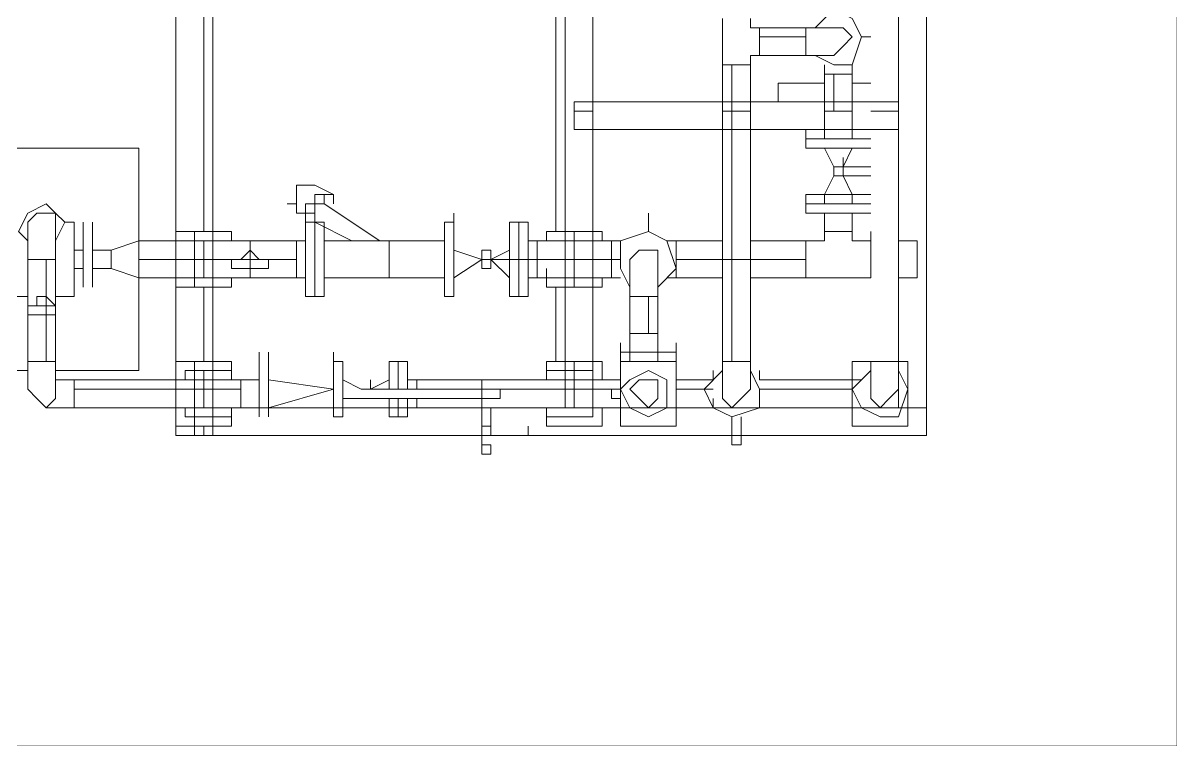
# Model space of a CAD drawing. Header units: inches. Extents: x -1128 to 651, y 96 to 845.
# Drawn here: x -1089.181 to -1085.644, y 717.567 to 719.782 of the extents above; entities that cross this region are included whole.
import ezdxf

# ---------------------------------------------------------------- set-up
doc = ezdxf.new("R2010")
doc.units = ezdxf.units.IN
doc.header["$MEASUREMENT"] = 0
doc.layers.add('Equipment', color=7, linetype='Continuous', lineweight=0)
doc.layers.add('Layout', color=6, linetype='Continuous', lineweight=18)

msp = doc.modelspace()

# ---------------------------------------------------------------- linework, layer by layer
at = {"layer": 'Equipment', "color": 0}
for points in [[(-1088.712, 720.9609), (-1088.712, 718.5185)], [(-1088.5985, 718.5185), (-1088.5985, 720.9609), (-1088.712, 720.9609)], [(-1086.4969, 718.6037), (-1086.4117, 718.6037), (-1086.4117, 720.9609)], [(-1086.4969, 718.6037), (-1086.4969, 720.9609), (-1086.4117, 720.9609)], [(-1087.4341, 718.6037), (-1087.5192, 718.6037), (-1087.5192, 720.9042), (-1087.4341, 720.9042), (-1087.4341, 718.6037)], [(-1088.712, 720.3078), (-1088.712, 719.1434)], [(-1088.6269, 720.3078), (-1088.6269, 719.1434)], [(-1087.5477, 720.3078), (-1087.5477, 719.1434)], [(-1087.4341, 720.3078), (-1087.4341, 719.1434)], [(-1086.4117, 720.1942), (-1086.4117, 719.3421)], [(-1086.4969, 719.8534), (-1086.4969, 719.5978)], [(-1086.6105, 719.7398), (-1086.6389, 719.7965), (-1086.6956, 719.8249), (-1086.7525, 719.7681)], [(-1087.0365, 719.6545), (-1087.0365, 719.7965)], [(-1086.9513, 719.7965), (-1086.9513, 719.7681), (-1086.9228, 719.7681)], [(-1086.9228, 719.6829), (-1086.9228, 719.7681)], [(-1086.9228, 719.6829), (-1086.9228, 719.7681), (-1086.7809, 719.7681)], [(-1086.7809, 719.7681), (-1086.7809, 719.6829)], [(-1086.7809, 719.7681), (-1086.7809, 719.6829), (-1086.6956, 719.6829)], [(-1086.7809, 719.7681), (-1086.6956, 719.7681)], [(-1086.6956, 719.6829), (-1086.6672, 719.7113), (-1086.6389, 719.7398), (-1086.6672, 719.7681), (-1086.6956, 719.7681)], [(-1086.6389, 719.7398), (-1086.6672, 719.7681), (-1086.6956, 719.7681)], [(-1086.7809, 719.7398), (-1086.9228, 719.7398)], [(-1086.7525, 719.6829), (-1086.6956, 719.6545), (-1086.6389, 719.6545), (-1086.6105, 719.7398)], [(-1086.6956, 719.6829), (-1086.6672, 719.7113), (-1086.6389, 719.7398)], [(-1086.9513, 719.6545), (-1086.9513, 719.6829)], [(-1086.9513, 719.6829), (-1086.9228, 719.6829)], [(-1086.9228, 719.6829), (-1086.7809, 719.6829)], [(-1086.9513, 719.6545), (-1087.0365, 719.6545)], [(-1086.9513, 719.6545), (-1087.0365, 719.6545), (-1087.0365, 718.7457)], [(-1087.0081, 719.6545), (-1087.0081, 718.7457)], [(-1086.9513, 718.7457), (-1086.9513, 719.6545)], [(-1086.7241, 719.6262), (-1086.7241, 719.6545)], [(-1086.7241, 719.6262), (-1086.6389, 719.6262)], [(-1086.6389, 719.5126), (-1086.7241, 719.5126), (-1086.7241, 719.6262)], [(-1086.7241, 719.6262), (-1086.6389, 719.6262)], [(-1086.6956, 719.6262), (-1086.6956, 719.5126)], [(-1086.6389, 719.6262), (-1086.6389, 719.6545)], [(-1086.6389, 719.5126), (-1086.6389, 719.6262)], [(-1086.4969, 719.5978), (-1086.4969, 719.6262)], [(-1086.7241, 719.5409), (-1086.8661, 719.5409), (-1086.8661, 719.5978)], [(-1086.8661, 719.5978), (-1086.7241, 719.5978)], [(-1086.6389, 719.5978), (-1086.582, 719.5978)], [(-1086.4969, 719.5978), (-1086.4969, 719.5409)], [(-1086.4969, 719.5978), (-1086.4969, 719.5409)], [(-1086.4969, 719.5409), (-1086.4969, 719.5693)], [(-1087.4909, 719.4557), (-1086.4969, 719.4557), (-1086.4969, 719.5409)], [(-1087.4909, 719.4557), (-1087.4909, 719.5409), (-1086.4969, 719.5409)], [(-1087.4909, 719.5409), (-1087.0365, 719.5409)], [(-1087.4909, 719.4557), (-1087.4909, 719.5409)], [(-1086.9513, 719.5409), (-1086.8661, 719.5409)], [(-1086.582, 719.5409), (-1086.6389, 719.5409)], [(-1086.4969, 719.5409), (-1086.4969, 719.3421)], [(-1086.4969, 719.4557), (-1086.4969, 719.5409)], [(-1087.4909, 719.5126), (-1087.4341, 719.5126)], [(-1087.0365, 719.5126), (-1086.9513, 719.5126)], [(-1086.7241, 719.5126), (-1086.6389, 719.5126)], [(-1086.6389, 719.5126), (-1086.7241, 719.5126)], [(-1086.7241, 719.5126), (-1086.7241, 719.4557)], [(-1086.6389, 719.5126), (-1086.6389, 719.4557)], [(-1086.582, 719.5126), (-1086.4969, 719.5126)], [(-1087.4909, 719.4557), (-1087.0365, 719.4557)], [(-1086.9513, 719.4557), (-1086.7241, 719.4557)], [(-1086.582, 719.4557), (-1086.7809, 719.4557)], [(-1086.7809, 719.4557), (-1086.7809, 719.4273)], [(-1086.7241, 719.4273), (-1086.7241, 719.4557)], [(-1086.6389, 719.4557), (-1086.582, 719.4557)], [(-1086.6389, 719.4273), (-1086.6389, 719.4557)], [(-1086.7809, 719.4273), (-1086.582, 719.4273)], [(-1086.7809, 719.3989), (-1086.7809, 719.4273)], [(-1086.582, 719.4273), (-1086.7809, 719.4273)], [(-1086.6389, 719.4273), (-1086.7241, 719.4273)], [(-1088.8256, 719.3989), (-1088.8256, 719.1149)], [(-1088.8256, 719.3989), (-1088.8256, 719.1149)], [(-1086.7809, 719.3989), (-1086.582, 719.3989)], [(-1086.6956, 719.3421), (-1086.7241, 719.3989)], [(-1086.6672, 719.3421), (-1086.6389, 719.3989)], [(-1086.6956, 719.3137), (-1086.6956, 719.3421)], [(-1086.6956, 719.3421), (-1086.6956, 719.3137)], [(-1086.582, 719.3421), (-1086.6956, 719.3421)], [(-1086.6672, 719.3421), (-1086.6672, 719.3706)], [(-1086.6672, 719.3137), (-1086.6672, 719.3421)], [(-1086.4969, 719.3421), (-1086.4969, 719.3137)], [(-1086.6956, 719.3137), (-1086.7241, 719.257)], [(-1086.582, 719.3137), (-1086.6956, 719.3137)], [(-1086.6672, 719.3137), (-1086.6389, 719.257)], [(-1086.4969, 719.3137), (-1086.4969, 719.1717)], [(-1086.4117, 719.3137), (-1086.4117, 719.1149)], [(-1088.2292, 719.257), (-1088.2861, 719.2853)], [(-1088.2292, 719.2285), (-1088.2292, 719.257), (-1088.2577, 719.257), (-1088.2577, 719.2285), (-1088.2861, 719.2285), (-1088.2861, 719.2001), (-1088.3145, 719.2001), (-1088.3145, 719.1717), (-1088.2861, 719.1717), (-1088.2577, 719.1717)], [(-1088.2577, 719.257), (-1088.2861, 719.257), (-1088.2861, 719.2285), (-1088.3145, 719.2285), (-1088.3145, 719.2001), (-1088.3145, 719.1717)], [(-1088.2292, 719.257), (-1088.2577, 719.257)], [(-1088.2577, 719.257), (-1088.2292, 719.257)], [(-1086.582, 719.257), (-1086.7809, 719.257)], [(-1086.7809, 719.257), (-1086.7809, 719.2285)], [(-1086.7241, 719.2285), (-1086.7241, 719.257)], [(-1086.6389, 719.2285), (-1086.6389, 719.257)], [(-1089.0528, 719.1717), (-1089.0813, 719.2001), (-1089.1097, 719.2285), (-1089.1665, 719.2001), (-1089.1949, 719.1434), (-1089.1665, 719.1149)], [(-1089.0813, 719.1717), (-1089.0813, 719.2001), (-1089.1097, 719.2001), (-1089.1381, 719.2001), (-1089.1665, 719.1717)], [(-1089.0813, 719.1717), (-1089.0813, 719.2001), (-1089.1097, 719.2001), (-1089.1381, 719.2001), (-1089.1665, 719.1717)], [(-1088.3145, 719.2001), (-1088.3428, 719.2001)], [(-1088.2577, 719.2285), (-1088.2861, 719.2285), (-1088.2861, 719.2001), (-1088.2861, 719.1717)], [(-1088.2577, 719.2285), (-1088.0872, 719.1149)], [(-1087.86, 719.1717), (-1087.86, 719.2001)], [(-1086.7809, 719.2285), (-1086.582, 719.2285)], [(-1086.7809, 719.2001), (-1086.7809, 719.2285)], [(-1086.582, 719.2285), (-1086.7809, 719.2285)], [(-1086.7809, 719.2001), (-1086.582, 719.2001)], [(-1086.6389, 719.2285), (-1086.7241, 719.2285)], [(-1086.7241, 719.1434), (-1086.7241, 719.2001)], [(-1086.6389, 719.1434), (-1086.6389, 719.2001)], [(-1086.4969, 719.1717), (-1086.4969, 719.2001)], [(-1089.1665, 719.0581), (-1089.0813, 719.0581), (-1089.0813, 719.1717)], [(-1089.1665, 719.0581), (-1089.1665, 719.1717)], [(-1089.0813, 719.1149), (-1089.0528, 719.1717)], [(-1089.0245, 719.1717), (-1089.0528, 719.1717)], [(-1088.9961, 719.1434), (-1088.9961, 719.1717)], [(-1088.9677, 719.1434), (-1088.9677, 719.1717)], [(-1088.3145, 719.1717), (-1088.2861, 719.1717)], [(-1088.3145, 719.1717), (-1088.2861, 719.1717)], [(-1088.3145, 718.9445), (-1088.3145, 719.1717)], [(-1088.2861, 719.1717), (-1088.2861, 718.9445)], [(-1088.2577, 719.1717), (-1088.2861, 719.1717)], [(-1088.2861, 719.1717), (-1088.1725, 719.1149)], [(-1088.2861, 718.9445), (-1088.2861, 719.1717)], [(-1088.2577, 719.1717), (-1088.2577, 718.9445)], [(-1087.8884, 718.9445), (-1087.8884, 719.1717)], [(-1087.8884, 719.1717), (-1087.86, 719.1717)], [(-1087.86, 718.9445), (-1087.86, 719.1717)], [(-1087.86, 718.9445), (-1087.86, 719.1717)], [(-1087.86, 718.9445), (-1087.86, 719.1717)], [(-1087.6897, 719.1717), (-1087.6897, 718.9445)], [(-1087.6897, 719.1717), (-1087.6613, 719.1717)], [(-1087.6613, 718.9445), (-1087.6613, 719.1717)], [(-1087.6328, 719.1717), (-1087.6613, 719.1717)], [(-1087.6613, 719.1717), (-1087.6613, 718.9445)], [(-1087.6328, 718.9445), (-1087.6328, 719.1717)], [(-1086.4969, 719.1717), (-1086.4969, 718.9445)], [(-1086.4969, 718.9445), (-1086.4969, 719.1717)], [(-1088.9961, 719.1434), (-1088.9961, 718.9729)], [(-1088.9961, 719.1434), (-1088.9961, 718.9729)], [(-1088.9677, 718.9729), (-1088.9677, 719.1434)], [(-1088.9677, 718.9729), (-1088.9677, 719.1434)], [(-1088.712, 719.1149), (-1088.712, 719.1434)], [(-1088.5417, 719.1434), (-1088.712, 719.1434)], [(-1088.6553, 719.1434), (-1088.6553, 718.9729)], [(-1088.5417, 719.1149), (-1088.5417, 719.1434)], [(-1087.86, 719.1149), (-1087.86, 719.1434)], [(-1087.6613, 719.1149), (-1087.6613, 719.1434)], [(-1087.5761, 719.1149), (-1087.5761, 719.1434)], [(-1087.4056, 719.1149), (-1087.4056, 719.1434), (-1087.5761, 719.1434)], [(-1087.5761, 719.1149), (-1087.5761, 719.1434)], [(-1087.4909, 719.1434), (-1087.4909, 718.9729)], [(-1087.2637, 719.1434), (-1087.3489, 719.1149), (-1087.3489, 719.0298), (-1087.3205, 718.9729)], [(-1087.2353, 718.9729), (-1087.1784, 719.0298), (-1087.2069, 719.1149), (-1087.2637, 719.1434)], [(-1086.7809, 719.1149), (-1086.7241, 719.1149), (-1086.7241, 719.1434)], [(-1086.7241, 719.1434), (-1086.6389, 719.1434)], [(-1086.6389, 719.1434), (-1086.7241, 719.1434)], [(-1086.6389, 719.1149), (-1086.6389, 719.1434)], [(-1086.582, 719.1149), (-1086.582, 719.1434)], [(-1088.9109, 719.0865), (-1088.8256, 719.1149)], [(-1088.8256, 719.1149), (-1088.8256, 719.0013)], [(-1088.4849, 719.1149), (-1088.8256, 719.1149)], [(-1088.8256, 719.0013), (-1088.8256, 719.1149)], [(-1088.4849, 719.1149), (-1088.4849, 719.0013)], [(-1088.3428, 719.1149), (-1088.3428, 719.0013), (-1088.4849, 719.0013)], [(-1088.3428, 719.1149), (-1088.4849, 719.1149)], [(-1088.3428, 719.1149), (-1088.3145, 719.1149)], [(-1088.3428, 719.0013), (-1088.3428, 719.1149)], [(-1088.0589, 719.1149), (-1088.2577, 719.1149)], [(-1088.0589, 719.1149), (-1088.0589, 719.0013)], [(-1088.0589, 719.0013), (-1088.0589, 719.1149)], [(-1088.0589, 719.1149), (-1087.8884, 719.1149)], [(-1087.86, 719.1149), (-1087.86, 719.0013)], [(-1087.6613, 719.1149), (-1087.6613, 719.0013)], [(-1087.6045, 719.1149), (-1087.6328, 719.1149)], [(-1087.6045, 719.0013), (-1087.6045, 719.1149)], [(-1087.3772, 719.0581), (-1087.6045, 719.0581), (-1087.6045, 719.1149)], [(-1087.3772, 719.1149), (-1087.3772, 719.0013), (-1087.6045, 719.0013)], [(-1087.3772, 719.1149), (-1087.6045, 719.1149)], [(-1087.4341, 719.1149), (-1087.5761, 719.1149)], [(-1087.3772, 719.0013), (-1087.3772, 719.1149)], [(-1087.3489, 719.1149), (-1087.3772, 719.1149)], [(-1087.1784, 719.1149), (-1087.2069, 719.1149)], [(-1087.1784, 719.0581), (-1086.7809, 719.0581), (-1086.7809, 719.1149)], [(-1087.1784, 719.1149), (-1087.1784, 719.0013)], [(-1087.0365, 719.1149), (-1087.1784, 719.1149)], [(-1087.1784, 719.0013), (-1087.1784, 719.1149)], [(-1086.7809, 719.1149), (-1086.9513, 719.1149)], [(-1086.7809, 719.1149), (-1086.7809, 719.0013)], [(-1086.582, 719.1149), (-1086.6389, 719.1149)], [(-1086.582, 719.1149), (-1086.582, 719.0013)], [(-1086.582, 719.1149), (-1086.582, 719.0013)], [(-1086.44, 719.1149), (-1086.4969, 719.1149)], [(-1086.44, 719.0013), (-1086.44, 719.1149)], [(-1086.44, 719.1149), (-1086.44, 719.0013)], [(-1089.1665, 718.9162), (-1089.1665, 719.0581)], [(-1089.1665, 719.0581), (-1089.0813, 719.0581)], [(-1089.1097, 719.0581), (-1089.1097, 718.9162)], [(-1089.0813, 718.9162), (-1089.0813, 719.0581)], [(-1089.0245, 719.0865), (-1088.9961, 719.0865)], [(-1088.9109, 719.0865), (-1088.9677, 719.0865)], [(-1088.9109, 719.0298), (-1088.9109, 719.0865)], [(-1088.9109, 719.0865), (-1088.9109, 719.0298), (-1088.8256, 719.0013)], [(-1088.8256, 719.0581), (-1088.3428, 719.0581)], [(-1088.4281, 719.0581), (-1088.5417, 719.0581)], [(-1088.5417, 719.0581), (-1088.5417, 719.0298)], [(-1088.4565, 719.0581), (-1088.4849, 719.0865), (-1088.5133, 719.0581)], [(-1088.4849, 719.0581), (-1088.4849, 719.0865), (-1088.5133, 719.0581)], [(-1088.4281, 719.0581), (-1088.4281, 719.0298)], [(-1087.7749, 719.0581), (-1087.86, 719.0865)], [(-1087.7749, 719.0581), (-1087.86, 719.0013)], [(-1087.7749, 719.0581), (-1087.7749, 719.0298), (-1087.7465, 719.0298), (-1087.7465, 719.0865), (-1087.7749, 719.0865), (-1087.7749, 719.0581)], [(-1087.7465, 719.0581), (-1087.6897, 719.0865)], [(-1087.7465, 719.0581), (-1087.6897, 719.0013)], [(-1087.6045, 719.0013), (-1087.6045, 719.0581)], [(-1087.2353, 719.0581), (-1087.2353, 719.0865), (-1087.2637, 719.0865), (-1087.292, 719.0865), (-1087.3205, 719.0581)], [(-1087.2353, 719.0581), (-1087.2353, 719.0865), (-1087.2637, 719.0865), (-1087.292, 719.0865), (-1087.3205, 719.0581)], [(-1087.3205, 718.9445), (-1087.2353, 718.9445), (-1087.2353, 719.0581)], [(-1087.3205, 718.9445), (-1087.3205, 719.0581)], [(-1086.7809, 719.0013), (-1086.7809, 719.0581)], [(-1089.0245, 719.0298), (-1088.9961, 719.0298)], [(-1088.9109, 719.0298), (-1088.9677, 719.0298)], [(-1088.6269, 719.0013), (-1088.6269, 719.0298)], [(-1088.4281, 719.0298), (-1088.5417, 719.0298)], [(-1088.5133, 719.0298), (-1088.4565, 719.0298)], [(-1088.5133, 719.0298), (-1088.4849, 719.0298)], [(-1087.6613, 719.0013), (-1087.6613, 719.0298)], [(-1087.5761, 719.0013), (-1087.5761, 719.0298)], [(-1087.4341, 719.0013), (-1087.4341, 719.0298)], [(-1086.582, 719.0013), (-1086.582, 719.0298)], [(-1088.9961, 718.9729), (-1088.9961, 719.0013)], [(-1088.9677, 718.9729), (-1088.9677, 719.0013)], [(-1088.4849, 719.0013), (-1088.8256, 719.0013)], [(-1088.8256, 719.0013), (-1088.8256, 718.7173)], [(-1088.8256, 719.0013), (-1088.8256, 718.7173)], [(-1088.712, 718.9729), (-1088.712, 719.0013)], [(-1088.5417, 718.9729), (-1088.5417, 719.0013)], [(-1088.3428, 719.0013), (-1088.3145, 719.0013)], [(-1088.0589, 719.0013), (-1088.2577, 719.0013)], [(-1088.0589, 719.0013), (-1087.8884, 719.0013)], [(-1087.6045, 719.0013), (-1087.6328, 719.0013)], [(-1087.4341, 719.0013), (-1087.5761, 719.0013)], [(-1087.5761, 718.9729), (-1087.5761, 719.0013)], [(-1087.4056, 718.9729), (-1087.4056, 719.0013)], [(-1087.3489, 719.0013), (-1087.3772, 719.0013)], [(-1087.1784, 719.0013), (-1087.2069, 719.0013)], [(-1087.0365, 719.0013), (-1087.1784, 719.0013)], [(-1086.7809, 719.0013), (-1086.9513, 719.0013)], [(-1086.582, 719.0013), (-1086.7809, 719.0013)], [(-1086.44, 719.0013), (-1086.4969, 719.0013)], [(-1086.4117, 719.0013), (-1086.4117, 718.6037)], [(-1088.712, 718.9729), (-1088.712, 718.7457)], [(-1088.5417, 718.9729), (-1088.712, 718.9729)], [(-1088.6269, 718.9729), (-1088.6269, 718.7457)], [(-1087.86, 718.9445), (-1087.86, 718.9729)], [(-1087.4056, 718.9729), (-1087.5761, 718.9729)], [(-1087.5477, 718.9729), (-1087.5477, 718.7457)], [(-1087.4341, 718.9729), (-1087.4341, 718.7457)], [(-1086.4969, 718.9445), (-1086.4969, 718.9729)], [(-1089.1665, 718.9445), (-1089.7628, 718.9445)], [(-1089.1665, 718.9162), (-1089.0813, 718.9162)], [(-1089.0813, 718.9162), (-1089.1665, 718.9162)], [(-1089.1665, 718.9162), (-1089.1665, 718.8878)], [(-1089.0813, 718.9162), (-1089.1097, 718.9445), (-1089.1381, 718.9445), (-1089.1381, 718.9162)], [(-1089.1097, 718.9162), (-1089.1381, 718.9162)], [(-1089.1097, 718.9162), (-1089.1097, 718.7457)], [(-1089.0245, 718.9445), (-1089.0813, 718.9445)], [(-1089.0813, 718.9162), (-1089.0813, 718.8878)], [(-1088.3145, 718.9445), (-1088.2861, 718.9445)], [(-1088.2577, 718.9445), (-1088.2861, 718.9445)], [(-1087.8884, 718.9445), (-1087.86, 718.9445)], [(-1087.6897, 718.9445), (-1087.6613, 718.9445)], [(-1087.6328, 718.9445), (-1087.6613, 718.9445)], [(-1087.2353, 718.9445), (-1087.3205, 718.9445), (-1087.3205, 718.8309)], [(-1087.2637, 718.9445), (-1087.2637, 718.8309)], [(-1087.2353, 718.8309), (-1087.2353, 718.9445)], [(-1086.4969, 718.9445), (-1086.4969, 718.7457)], [(-1089.1665, 718.7457), (-1089.1665, 718.8878)], [(-1089.0813, 718.8878), (-1089.1665, 718.8878)], [(-1089.1381, 718.8878), (-1089.1097, 718.8878)], [(-1089.1381, 718.8878), (-1089.1097, 718.8878)], [(-1089.1097, 718.8878), (-1089.0813, 718.8878)], [(-1089.0813, 718.7457), (-1089.0813, 718.8878)], [(-1087.3205, 718.8309), (-1087.2353, 718.8309)], [(-1087.2353, 718.8309), (-1087.3205, 718.8309)], [(-1087.3205, 718.8309), (-1087.3205, 718.7742)], [(-1087.2353, 718.8309), (-1087.2353, 718.7742)], [(-1088.4565, 718.7457), (-1088.4565, 718.7742)], [(-1088.4281, 718.7457), (-1088.4281, 718.7742)], [(-1088.2292, 718.7457), (-1088.2292, 718.7742)], [(-1087.3489, 718.7742), (-1087.3489, 718.8026)], [(-1087.1784, 718.7742), (-1087.3489, 718.7742)], [(-1087.1784, 718.7742), (-1087.3489, 718.7742)], [(-1087.3489, 718.7742), (-1087.1784, 718.7742)], [(-1087.3489, 718.7457), (-1087.3489, 718.7742)], [(-1087.3205, 718.7457), (-1087.3205, 718.7742)], [(-1087.2353, 718.7457), (-1087.2353, 718.7742)], [(-1087.1784, 718.7742), (-1087.1784, 718.8026)], [(-1087.1784, 718.7457), (-1087.1784, 718.7742)], [(-1089.0813, 718.7457), (-1089.1665, 718.7457), (-1089.1665, 718.6606)], [(-1089.1665, 718.7457), (-1089.0813, 718.7457)], [(-1089.0813, 718.7457), (-1089.0813, 718.6606)], [(-1088.5417, 718.7457), (-1088.712, 718.7457)], [(-1088.712, 718.6889), (-1088.712, 718.7457)], [(-1088.6553, 718.7457), (-1088.6553, 718.5185)], [(-1088.5417, 718.6889), (-1088.5417, 718.7457)], [(-1088.4565, 718.7457), (-1088.4565, 718.5753)], [(-1088.4565, 718.7457), (-1088.4565, 718.5753)], [(-1088.4281, 718.5753), (-1088.4281, 718.7457)], [(-1088.4281, 718.5753), (-1088.4281, 718.7457)], [(-1088.2292, 718.7457), (-1088.2292, 718.5753)], [(-1088.2292, 718.7457), (-1088.2292, 718.5753)], [(-1088.2292, 718.5753), (-1088.2292, 718.7457)], [(-1088.2009, 718.7457), (-1088.2292, 718.7457)], [(-1088.2009, 718.5753), (-1088.2009, 718.7457)], [(-1088.0589, 718.6606), (-1088.0589, 718.7457)], [(-1088.0589, 718.7457), (-1088.0305, 718.7457)], [(-1088.002, 718.7457), (-1088.0305, 718.7457)], [(-1088.0305, 718.7457), (-1088.0305, 718.6606)], [(-1088.0305, 718.6606), (-1088.0305, 718.7457)], [(-1088.002, 718.7457), (-1088.002, 718.6606)], [(-1087.5761, 718.6889), (-1087.5761, 718.7457), (-1087.4056, 718.7457)], [(-1087.4909, 718.7457), (-1087.4909, 718.6037)], [(-1087.4056, 718.6889), (-1087.4056, 718.7457)], [(-1087.1784, 718.7457), (-1087.3489, 718.7457), (-1087.3489, 718.547)], [(-1087.3489, 718.7457), (-1087.1784, 718.7457)], [(-1087.1784, 718.7457), (-1087.1784, 718.547)], [(-1086.9513, 718.7457), (-1087.0365, 718.7457)], [(-1087.0365, 718.6606), (-1087.0365, 718.6321), (-1087.0081, 718.6037), (-1086.9797, 718.6321), (-1086.9513, 718.6606), (-1086.9513, 718.7457)], [(-1087.0365, 718.6606), (-1087.0365, 718.7457)], [(-1087.0365, 718.7457), (-1086.9513, 718.7457)], [(-1086.582, 718.7457), (-1086.6389, 718.7457)], [(-1086.6389, 718.547), (-1086.4684, 718.547), (-1086.4684, 718.7457)], [(-1086.6389, 718.6889), (-1086.6389, 718.7457)], [(-1086.582, 718.7457), (-1086.4969, 718.7457)], [(-1086.4969, 718.7457), (-1086.582, 718.7457), (-1086.582, 718.6606)], [(-1086.4969, 718.7457), (-1086.4969, 718.6037)], [(-1086.4684, 718.7457), (-1086.4969, 718.7457)], [(-1086.4969, 718.7457), (-1086.4969, 718.6606)], [(-1089.1665, 718.7173), (-1090.4728, 718.7173)], [(-1089.1665, 718.7173), (-1090.4728, 718.7173)], [(-1088.8256, 718.7173), (-1089.0813, 718.7173)], [(-1088.8256, 718.7173), (-1089.0813, 718.7173)], [(-1088.6837, 718.6889), (-1088.6837, 718.7173)], [(-1088.5417, 718.7173), (-1088.6837, 718.7173)], [(-1088.6269, 718.6889), (-1088.6269, 718.7173)], [(-1088.5417, 718.6889), (-1088.5417, 718.7173)], [(-1088.2292, 718.6889), (-1088.2292, 718.7173)], [(-1088.0305, 718.6889), (-1088.0305, 718.7173)], [(-1087.4341, 718.6889), (-1087.4341, 718.7173), (-1087.5761, 718.7173)], [(-1087.5761, 718.6889), (-1087.5761, 718.7173)], [(-1087.4909, 718.6889), (-1087.4909, 718.7173)], [(-1087.2069, 718.6606), (-1087.2069, 718.6889), (-1087.2637, 718.7173), (-1087.3205, 718.6889), (-1087.3489, 718.6606), (-1087.3205, 718.6037), (-1087.2637, 718.5753), (-1087.2069, 718.6037), (-1087.2069, 718.6606)], [(-1087.0365, 718.7173), (-1087.0933, 718.6606), (-1087.0649, 718.6037), (-1087.0081, 718.5753)], [(-1087.0649, 718.6889), (-1087.0649, 718.7173)], [(-1087.0649, 718.6889), (-1087.0649, 718.7173)], [(-1087.0649, 718.6889), (-1087.0649, 718.7173)], [(-1087.0081, 718.5753), (-1086.9228, 718.6037), (-1086.9228, 718.6606), (-1086.9513, 718.7173)], [(-1086.9228, 718.6889), (-1086.9228, 718.7173)], [(-1086.9228, 718.6889), (-1086.9228, 718.7173)], [(-1086.9228, 718.6889), (-1086.9228, 718.7173)], [(-1086.582, 718.7173), (-1086.6389, 718.6606), (-1086.6105, 718.6037), (-1086.5537, 718.5753), (-1086.4969, 718.5753), (-1086.4684, 718.6606)], [(-1086.4684, 718.6606), (-1086.4969, 718.7173)], [(-1089.0245, 718.6889), (-1089.0813, 718.6889)], [(-1089.0245, 718.6037), (-1089.0245, 718.6889)], [(-1088.5133, 718.6889), (-1088.5133, 718.6037), (-1088.6269, 718.6037), (-1089.0245, 718.6037)], [(-1088.5133, 718.6889), (-1089.0245, 718.6889)], [(-1089.0245, 718.6037), (-1089.0245, 718.6889)], [(-1088.5133, 718.6889), (-1088.5133, 718.6037)], [(-1088.5133, 718.6889), (-1088.4565, 718.6889)], [(-1088.4281, 718.6037), (-1088.2292, 718.6606), (-1088.4281, 718.6889)], [(-1088.2292, 718.6889), (-1088.2292, 718.6037)], [(-1088.1441, 718.6606), (-1088.2009, 718.6889)], [(-1088.1156, 718.6606), (-1088.1156, 718.6889)], [(-1088.1156, 718.6606), (-1088.0589, 718.6889)], [(-1088.0305, 718.6606), (-1088.0305, 718.6889)], [(-1087.9737, 718.6889), (-1088.002, 718.6889)], [(-1087.9737, 718.6889), (-1087.9737, 718.6606)], [(-1087.7749, 718.6606), (-1087.9737, 718.6606), (-1087.9737, 718.6889)], [(-1087.7749, 718.6889), (-1087.7749, 718.6037), (-1087.9737, 718.6037)], [(-1087.7749, 718.6889), (-1087.9737, 718.6889)], [(-1087.3489, 718.6889), (-1087.7749, 718.6889)], [(-1087.2353, 718.6606), (-1087.2353, 718.6889), (-1087.2637, 718.6889), (-1087.292, 718.6889), (-1087.3205, 718.6606), (-1087.292, 718.6321), (-1087.2637, 718.6037), (-1087.2353, 718.6321), (-1087.2353, 718.6606)], [(-1087.0649, 718.6889), (-1087.1784, 718.6889)], [(-1086.6389, 718.6889), (-1086.6389, 718.6037), (-1086.9228, 718.6037)], [(-1086.6389, 718.6889), (-1086.9228, 718.6889)], [(-1086.6389, 718.6037), (-1086.6389, 718.6889)], [(-1086.6105, 718.6889), (-1086.6389, 718.6889)], [(-1089.1665, 718.6606), (-1089.1381, 718.6321), (-1089.1097, 718.6037), (-1089.0813, 718.6321), (-1089.0813, 718.6606)], [(-1089.1665, 718.6606), (-1089.1381, 718.6321), (-1089.1097, 718.6037), (-1089.0813, 718.6321), (-1089.0813, 718.6606)], [(-1089.0245, 718.6606), (-1088.5133, 718.6606)], [(-1088.4565, 718.6037), (-1088.4565, 718.6321)], [(-1088.4281, 718.6037), (-1088.4281, 718.6321)], [(-1088.2292, 718.6037), (-1088.2292, 718.6321)], [(-1088.1441, 718.6321), (-1088.2009, 718.6321)], [(-1088.1156, 718.6606), (-1088.1441, 718.6606)], [(-1088.1441, 718.6321), (-1088.1156, 718.6321)], [(-1087.7181, 718.6606), (-1088.1156, 718.6606)], [(-1087.7181, 718.6321), (-1088.1156, 718.6321)], [(-1088.1156, 718.6321), (-1088.0589, 718.6321)], [(-1088.0589, 718.5753), (-1088.0589, 718.6321)], [(-1088.0305, 718.6321), (-1088.0305, 718.5753)], [(-1088.0305, 718.6037), (-1088.0305, 718.6321)], [(-1088.0305, 718.6037), (-1088.0305, 718.6321)], [(-1088.0305, 718.5753), (-1088.0305, 718.6321)], [(-1088.0305, 718.6037), (-1088.0305, 718.6321)], [(-1088.002, 718.6321), (-1088.002, 718.5753)], [(-1087.9737, 718.6321), (-1087.9737, 718.6037)], [(-1087.9737, 718.6037), (-1087.9737, 718.6321)], [(-1087.7749, 718.6606), (-1087.3489, 718.6606)], [(-1087.7181, 718.6321), (-1087.7181, 718.6606)], [(-1087.3772, 718.6606), (-1087.3772, 718.6321)], [(-1087.3772, 718.6606), (-1087.3489, 718.6606)], [(-1087.3772, 718.6321), (-1087.3489, 718.6321)], [(-1087.1784, 718.6606), (-1087.0649, 718.6606)], [(-1087.0649, 718.6037), (-1087.0649, 718.6321)], [(-1087.0649, 718.6037), (-1087.0649, 718.6321)], [(-1087.0365, 718.6606), (-1087.0365, 718.6321), (-1087.0081, 718.6037)], [(-1087.0081, 718.6037), (-1086.9797, 718.6321), (-1086.9513, 718.6606)], [(-1086.9228, 718.6606), (-1086.6389, 718.6606)], [(-1086.9228, 718.6037), (-1086.9228, 718.6321)], [(-1086.9228, 718.6037), (-1086.9228, 718.6321)], [(-1086.9228, 718.6037), (-1086.9228, 718.6321)], [(-1086.582, 718.6606), (-1086.582, 718.6321), (-1086.5537, 718.6037), (-1086.5253, 718.6321), (-1086.4969, 718.6606)], [(-1086.582, 718.6606), (-1086.582, 718.6321), (-1086.5537, 718.6037), (-1086.5253, 718.6321), (-1086.4969, 718.6606)], [(-1089.1097, 718.6037), (-1089.0245, 718.6037)], [(-1086.4117, 718.5185), (-1088.712, 718.5185), (-1088.712, 718.6037)], [(-1086.4117, 718.5185), (-1086.4117, 718.6037), (-1088.712, 718.6037)], [(-1088.5417, 718.6037), (-1088.712, 718.6037)], [(-1088.5417, 718.547), (-1088.712, 718.547), (-1088.712, 718.6037)], [(-1088.6837, 718.5753), (-1088.6837, 718.6037)], [(-1088.5417, 718.5753), (-1088.5417, 718.6037)], [(-1088.2292, 718.6037), (-1088.5417, 718.6037)], [(-1088.5417, 718.547), (-1088.5417, 718.6037)], [(-1088.5133, 718.6037), (-1088.4565, 718.6037)], [(-1088.4565, 718.5753), (-1088.4565, 718.6037)], [(-1088.4281, 718.5753), (-1088.4281, 718.6037)], [(-1088.2292, 718.5753), (-1088.2292, 718.6037)], [(-1088.2009, 718.6037), (-1088.2292, 718.6037)], [(-1088.0589, 718.6037), (-1088.2009, 718.6037)], [(-1088.002, 718.6037), (-1088.0589, 718.6037)], [(-1087.9737, 718.6037), (-1088.002, 718.6037)], [(-1087.7749, 718.6037), (-1088.002, 718.6037)], [(-1087.7465, 718.6037), (-1087.7749, 718.6037)], [(-1087.3489, 718.6037), (-1087.7749, 718.6037)], [(-1087.7749, 718.6037), (-1087.7749, 718.5185), (-1087.7465, 718.5185)], [(-1087.7749, 718.5185), (-1087.7749, 718.6037)], [(-1087.5761, 718.6037), (-1087.7465, 718.6037)], [(-1087.7465, 718.5185), (-1087.7465, 718.6037)], [(-1087.5761, 718.5753), (-1087.5761, 718.6037)], [(-1087.5761, 718.547), (-1087.5761, 718.6037)], [(-1087.5477, 718.6037), (-1087.5761, 718.6037)], [(-1087.4341, 718.5753), (-1087.4341, 718.6037)], [(-1087.4056, 718.6037), (-1087.4341, 718.6037)], [(-1087.4056, 718.547), (-1087.4056, 718.6037)], [(-1087.3489, 718.6037), (-1087.4056, 718.6037)], [(-1087.1784, 718.6037), (-1087.3489, 718.6037)], [(-1087.0649, 718.6037), (-1087.1784, 718.6037)], [(-1087.0649, 718.6037), (-1087.1784, 718.6037)], [(-1086.9228, 718.6037), (-1087.0649, 718.6037)], [(-1086.6389, 718.6037), (-1086.9228, 718.6037)], [(-1086.4969, 718.6037), (-1086.6389, 718.6037)], [(-1086.6389, 718.6037), (-1086.6105, 718.6037)], [(-1086.6389, 718.547), (-1086.6389, 718.6037)], [(-1086.4117, 718.6037), (-1086.4684, 718.6037)], [(-1086.4117, 718.5185), (-1086.4117, 718.6037), (-1086.4684, 718.6037)], [(-1088.5417, 718.5753), (-1088.6837, 718.5753)], [(-1088.2009, 718.5753), (-1088.2292, 718.5753)], [(-1088.0589, 718.5753), (-1088.0305, 718.5753)], [(-1088.002, 718.5753), (-1088.0305, 718.5753)], [(-1087.4341, 718.5753), (-1087.5761, 718.5753)], [(-1087.0081, 718.4901), (-1087.0081, 718.5753)], [(-1086.9797, 718.4901), (-1086.9797, 718.5753)], [(-1088.712, 718.547), (-1088.712, 718.5185)], [(-1087.7749, 718.5185), (-1088.712, 718.5185), (-1088.712, 718.547)], [(-1088.6269, 718.547), (-1088.6269, 718.5185)], [(-1087.7465, 718.547), (-1087.7749, 718.547)], [(-1087.7749, 718.5185), (-1087.7749, 718.547)], [(-1087.6328, 718.5185), (-1087.6328, 718.547)], [(-1087.4056, 718.547), (-1087.5761, 718.547)], [(-1087.3489, 718.547), (-1087.1784, 718.547)], [(-1087.0081, 718.5185), (-1087.0081, 718.547)], [(-1088.5985, 718.5185), (-1088.712, 718.5185)], [(-1088.6269, 718.5185), (-1088.712, 718.5185)], [(-1087.7465, 718.4901), (-1087.7749, 718.4901)], [(-1087.7749, 718.4901), (-1087.7465, 718.4901)], [(-1087.7749, 718.4617), (-1087.7749, 718.4901)], [(-1087.7465, 718.4617), (-1087.7465, 718.4901)], [(-1087.0081, 718.5185), (-1087.6328, 718.5185)], [(-1087.0081, 718.4901), (-1086.9797, 718.4901)], [(-1086.4117, 718.5185), (-1086.9797, 718.5185)], [(-1087.7749, 718.4617), (-1087.7465, 718.4617)]]:
    msp.add_lwpolyline(points, dxfattribs=at)
for points, knots in [([(-1086.582, 719.7398), (-1086.582, 719.7398), (-1086.6105, 719.7398), (-1086.6105, 719.7398), (-1086.6105, 719.7398), (-1086.582, 719.7398), (-1086.582, 719.7398)], [0, 0, 0, 0, 1, 1, 1, 2, 2, 2, 2]), ([(-1090.4728, 719.3989), (-1090.4728, 719.3989), (-1088.8256, 719.3989), (-1088.8256, 719.3989), (-1088.8256, 719.3989), (-1090.4728, 719.3989), (-1090.4728, 719.3989)], [0, 0, 0, 0, 1, 1, 1, 2, 2, 2, 2]), ([(-1088.2861, 719.2853), (-1088.2861, 719.2853), (-1088.3428, 719.2853), (-1088.3428, 719.2853), (-1088.3428, 719.2853), (-1088.3428, 719.257), (-1088.3428, 719.257), (-1088.3428, 719.257), (-1088.3428, 719.2285), (-1088.3428, 719.2285), (-1088.3428, 719.2285), (-1088.3713, 719.2285), (-1088.3713, 719.2285), (-1088.3713, 719.2285), (-1088.3428, 719.2285), (-1088.3428, 719.2285), (-1088.3428, 719.2285), (-1088.3428, 719.2001), (-1088.3428, 719.2001)], [0, 0, 0, 0, 1, 1, 1, 2, 2, 2, 3, 3, 3, 4, 4, 4, 5, 5, 5, 6, 6, 6, 6]), ([(-1087.2637, 719.2001), (-1087.2637, 719.2001), (-1087.2637, 719.1434), (-1087.2637, 719.1434), (-1087.2637, 719.1434), (-1087.2637, 719.2001), (-1087.2637, 719.2001)], [0, 0, 0, 0, 1, 1, 1, 2, 2, 2, 2]), ([(-1089.0245, 719.1717), (-1089.0245, 719.1717), (-1089.0245, 718.9445), (-1089.0245, 718.9445), (-1089.0245, 718.9445), (-1089.0245, 719.1717), (-1089.0245, 719.1717)], [0, 0, 0, 0, 1, 1, 1, 2, 2, 2, 2]), ([(-1088.6269, 719.1149), (-1088.6269, 719.1149), (-1088.6269, 719.0013), (-1088.6269, 719.0013), (-1088.6269, 719.0013), (-1088.6269, 719.1149), (-1088.6269, 719.1149)], [0, 0, 0, 0, 1, 1, 1, 2, 2, 2, 2]), ([(-1087.3489, 719.0581), (-1087.3489, 719.0581), (-1087.7749, 719.0581), (-1087.7749, 719.0581), (-1087.7749, 719.0581), (-1087.3489, 719.0581), (-1087.3489, 719.0581)], [0, 0, 0, 0, 1, 1, 1, 2, 2, 2, 2]), ([(-1088.6269, 718.6037), (-1088.6269, 718.6037), (-1088.6269, 718.6889), (-1088.6269, 718.6889), (-1088.6269, 718.6889), (-1088.6269, 718.6037), (-1088.6269, 718.6037)], [0, 0, 0, 0, 1, 1, 1, 2, 2, 2, 2]), ([(-1087.4909, 718.6037), (-1087.4909, 718.6037), (-1087.4909, 718.6889), (-1087.4909, 718.6889), (-1087.4909, 718.6889), (-1087.4909, 718.6037), (-1087.4909, 718.6037)], [0, 0, 0, 0, 1, 1, 1, 2, 2, 2, 2]), ([(-1087.7749, 718.5185), (-1087.7749, 718.5185), (-1087.7749, 718.4901), (-1087.7749, 718.4901), (-1087.7749, 718.4901), (-1087.7749, 718.5185), (-1087.7749, 718.5185), (-1087.7749, 718.5185), (-1087.6328, 718.5185), (-1087.6328, 718.5185), (-1087.6328, 718.5185), (-1087.7749, 718.5185), (-1087.7749, 718.5185)], [0, 0, 0, 0, 1, 1, 1, 2, 2, 2, 3, 3, 3, 4, 4, 4, 4])]:
    msp.add_open_spline(points, degree=3, knots=knots, dxfattribs=at)
at = {"layer": 'Layout', "const_width": 0.000902}
msp.add_lwpolyline([(-1091.0591, 722.0801), (-1091.0591, 717.5676), (-1085.6441, 717.5676), (-1085.6441, 722.0801), (-1091.0591, 722.0801)], dxfattribs=at)

doc.saveas('drawing.dxf')
